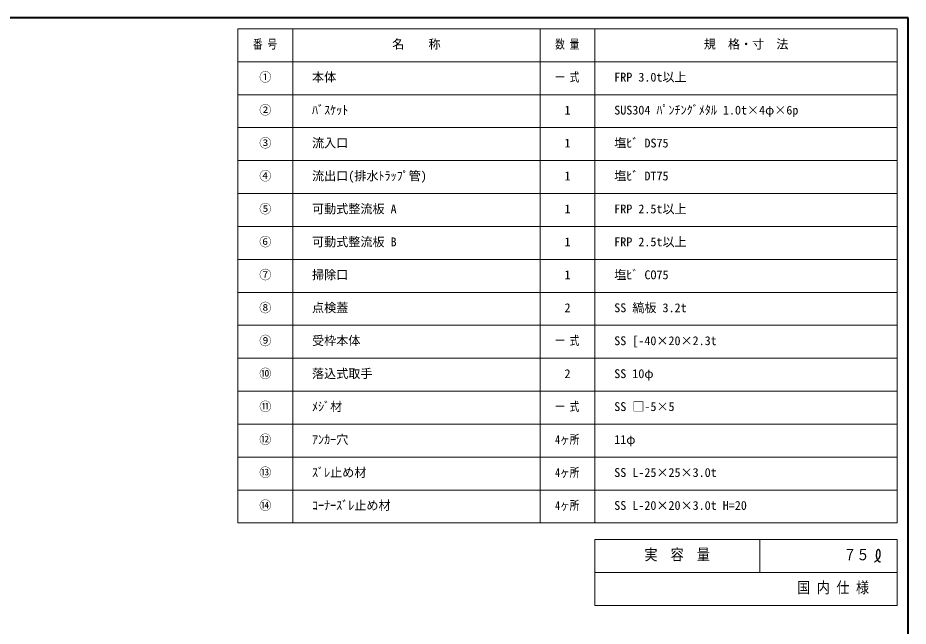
# Model space of a CAD drawing. Units: millimetres at full size, sheet at 1:8; details may follow other scales. Extents: x -1694 to 1546, y -1125 to 1123.
# Drawn here: x -75 to 1546, y 15 to 1123 of the extents above; entities that cross this region are included whole.
import ezdxf
from ezdxf.enums import TextEntityAlignment as Align

# ---------------------------------------------------------------- set-up
doc = ezdxf.new("R2010")
doc.units = ezdxf.units.MM
doc.header["$LTSCALE"] = 8
doc.layers.add('0-0_ﾚｲﾔ1', color=4, linetype='Continuous', lineweight=9)
doc.styles.add('ＭＳ ゴシック', font='')
doc.styles.get('ＭＳ ゴシック').set_extended_font_data('MS Gothic')

msp = doc.modelspace()

# ---------------------------------------------------------------- linework, layer by layer
at = {"layer": '0-0_ﾚｲﾔ1', "color": 1, "lineweight": 40}
for p, q in [((1545.854, 1123.17), (-1694.146, 1123.17)), ((1545.854, -1124.83), (1545.854, 1123.17))]:
    msp.add_line(p, q, dxfattribs=at)
at = {"layer": '0-0_ﾚｲﾔ1', "color": 3, "lineweight": 18}
for p, q in [((1525.854, 1103.17), (325.854, 1103.17)), ((325.854, 203.17), (325.854, 1103.17)), ((425.854, 203.17), (425.854, 1103.17)), ((875.854, 203.17), (875.854, 1103.17)), ((975.854, 203.17), (975.854, 1103.17)), ((1525.854, 203.17), (1525.854, 1103.17)), ((1525.854, 1043.17), (325.854, 1043.17)), ((1525.854, 983.17), (325.854, 983.17)), ((1525.854, 923.17), (325.854, 923.17)), ((1525.854, 863.17), (325.854, 863.17)), ((1525.854, 803.17), (325.854, 803.17)), ((1525.854, 743.17), (325.854, 743.17)), ((1525.854, 683.17), (325.854, 683.17)), ((1525.854, 623.17), (325.854, 623.17)), ((1525.854, 563.17), (325.854, 563.17)), ((1525.854, 503.17), (325.854, 503.17)), ((1525.854, 443.17), (325.854, 443.17)), ((1525.854, 383.17), (325.854, 383.17)), ((1525.854, 323.17), (325.854, 323.17)), ((1525.854, 263.17), (325.854, 263.17)), ((1525.854, 203.17), (325.854, 203.17)), ((1525.854, 173.17), (975.854, 173.17)), ((975.854, 53.17), (975.854, 173.17)), ((1275.854, 113.17), (1275.854, 173.17)), ((1525.854, 53.17), (1525.854, 173.17)), ((1525.854, 113.17), (975.854, 113.17)), ((1525.854, 53.17), (975.854, 53.17))]:
    msp.add_line(p, q, dxfattribs=at)
at = {"layer": '0-0_ﾚｲﾔ1', "color": 5, "lineweight": 25}
for points in [[(1484.314, 132.331), (1484.894, 132.665), (1485.891, 133.247), (1486.879, 133.842), (1487.853, 134.461), (1488.807, 135.112), (1489.734, 135.805), (1490.258, 136.229), (1490.643, 136.559), (1491.287, 137.154), (1491.896, 137.782), (1492.464, 138.445), (1492.98, 139.143), (1493.436, 139.878), (1493.669, 140.322), (1493.837, 140.684), (1494.091, 141.324), (1494.301, 141.982), (1494.472, 142.653), (1494.604, 143.333), (1494.7, 144.017), (1494.741, 144.415), (1494.772, 144.826), (1494.802, 145.534), (1494.808, 146.241), (1494.798, 146.951), (1494.777, 147.663), (1494.754, 148.381), (1494.741, 148.8), (1494.729, 149.241), (1494.7, 150.002), (1494.64, 150.758), (1494.521, 151.5), (1494.318, 152.218), (1494.007, 152.903), (1493.766, 153.282), (1493.612, 153.486), (1493.314, 153.816), (1492.982, 154.111), (1492.623, 154.354)], [(1492.623, 154.354), (1492.244, 154.532), (1491.852, 154.631), (1491.623, 154.647), (1491.433, 154.634), (1491.108, 154.564), (1490.79, 154.438), (1490.482, 154.267), (1490.19, 154.057), (1489.918, 153.82), (1489.771, 153.672), (1489.567, 153.442), (1489.261, 153.021), (1489.005, 152.574), (1488.793, 152.108), (1488.619, 151.626), (1488.477, 151.134), (1488.407, 150.846), (1488.329, 150.484), (1488.217, 149.857), (1488.13, 149.226), (1488.06, 148.593), (1488.002, 147.957), (1487.95, 147.319), (1487.92, 146.948), (1487.882, 146.507), (1487.819, 145.744), (1487.767, 144.982), (1487.735, 144.221), (1487.734, 143.462), (1487.775, 142.707), (1487.822, 142.271), (1487.878, 141.893), (1488.007, 141.245), (1488.172, 140.604), (1488.369, 139.969), (1488.593, 139.343), (1488.84, 138.726), (1488.991, 138.373), (1489.105, 138.118)], [(1489.105, 138.118), (1489.308, 137.684), (1489.519, 137.254), (1489.74, 136.828), (1489.97, 136.406), (1490.211, 135.985), (1490.356, 135.742), (1490.529, 135.459), (1490.842, 134.978), (1491.176, 134.512), (1491.534, 134.071), (1491.92, 133.664), (1492.339, 133.299), (1492.597, 133.111), (1492.819, 132.97), (1493.219, 132.755), (1493.637, 132.568), (1494.071, 132.404), (1494.515, 132.255), (1494.965, 132.117), (1495.228, 132.039)]]:
    msp.add_lwpolyline(points, dxfattribs=at)

# ---------------------------------------------------------------- texts
at = {"layer": '0-0_ﾚｲﾔ1', "color": 7, "style": 'ＭＳ ゴシック'}
for s, height, width, p in [('番 号', 16.13, 0.8, (353.354, 1062.17)), ('数 量', 16.13, 0.8, (903.354, 1062.17)), ('一 式', 16.13, 0.8, (903.354, 1002.17)), ('一 式', 16.13, 0.8, (903.354, 522.17)), ('一 式', 16.13, 0.8, (903.354, 402.17)), ('4ヶ所', 16.13, 0.8, (903.354, 342.17)), ('4ヶ所', 16.13, 0.8, (903.354, 282.17)), ('4ヶ所', 16.13, 0.8, (903.354, 222.17)), ('実\u3000容\u3000量', 20.53, 0.85, (1065.854, 129.17)), ('７５', 20.53, 0.85, (1427.854, 129.17)), ('国 内 仕 様', 20.53, 0.85, (1343.854, 69.17))]:
    msp.add_text(s, height=height, dxfattribs=dict(at, width=width)).set_placement(p, align=Align.BOTTOM_LEFT)
for s, p in [('名\u3000\u3000称', (606.854, 1062.17)), ('規\u3000格・寸\u3000法', (1173.854, 1062.17)), ('①', (364.854, 1002.17)), ('本体', (460.854, 1002.17)), ('FRP 3.0t以上', (1010.854, 1002.17)), ('②', (364.854, 942.17)), ('ﾊﾞｽｹｯﾄ', (460.854, 942.17)), ('1', (920.354, 942.17)), ('SUS304 ﾊﾟﾝﾁﾝｸﾞﾒﾀﾙ 1.0t×4φ×6p', (1010.854, 942.17)), ('③', (364.854, 882.17)), ('流入口', (460.854, 882.17)), ('1', (920.354, 882.17)), ('塩ﾋﾞ DS75', (1010.854, 882.17)), ('④', (364.854, 822.17)), ('流出口(排水ﾄﾗｯﾌﾟ管)', (460.854, 822.17)), ('1', (920.354, 822.17)), ('塩ﾋﾞ DT75', (1010.854, 822.17)), ('⑤', (364.854, 762.17)), ('可動式整流板 A', (460.854, 762.17)), ('1', (920.354, 762.17)), ('FRP 2.5t以上', (1010.854, 762.17)), ('⑥', (364.854, 702.17)), ('可動式整流板 B', (460.854, 702.17)), ('1', (920.354, 702.17)), ('FRP 2.5t以上', (1010.854, 702.17)), ('⑦', (364.854, 642.17)), ('掃除口', (460.854, 642.17)), ('塩ﾋﾞ CO75', (1010.854, 642.17)), ('1', (920.354, 642.17)), ('⑧', (364.854, 582.17)), ('点検蓋', (460.854, 582.17)), ('2', (920.354, 582.17)), ('SS 縞板 3.2t', (1010.854, 582.17)), ('⑨', (364.854, 522.17)), ('受枠本体', (460.854, 522.17)), ('SS [-40×20×2.3t', (1010.854, 522.17)), ('⑩', (364.854, 462.17)), ('落込式取手', (460.854, 462.17)), ('2', (920.354, 462.17)), ('SS 10φ', (1010.854, 462.17)), ('⑪', (364.854, 402.17)), ('ﾒｼﾞ材', (460.854, 402.17)), ('SS □-5×5', (1010.854, 402.17)), ('⑫', (364.854, 342.17)), ('ｱﾝｶｰ穴', (460.854, 342.17)), ('11φ', (1010.854, 342.17)), ('⑬', (364.854, 282.17)), ('ｽﾞﾚ止め材', (460.854, 282.17)), ('SS L-25×25×3.0t', (1010.854, 282.17)), ('⑭', (364.854, 222.17)), ('ｺｰﾅｰｽﾞﾚ止め材', (460.854, 222.17)), ('SS L-20×20×3.0t H=20', (1010.854, 222.17))]:
    msp.add_text(s, height=16.13, dxfattribs=at).set_placement(p, align=Align.BOTTOM_LEFT)

doc.saveas('drawing.dxf')
